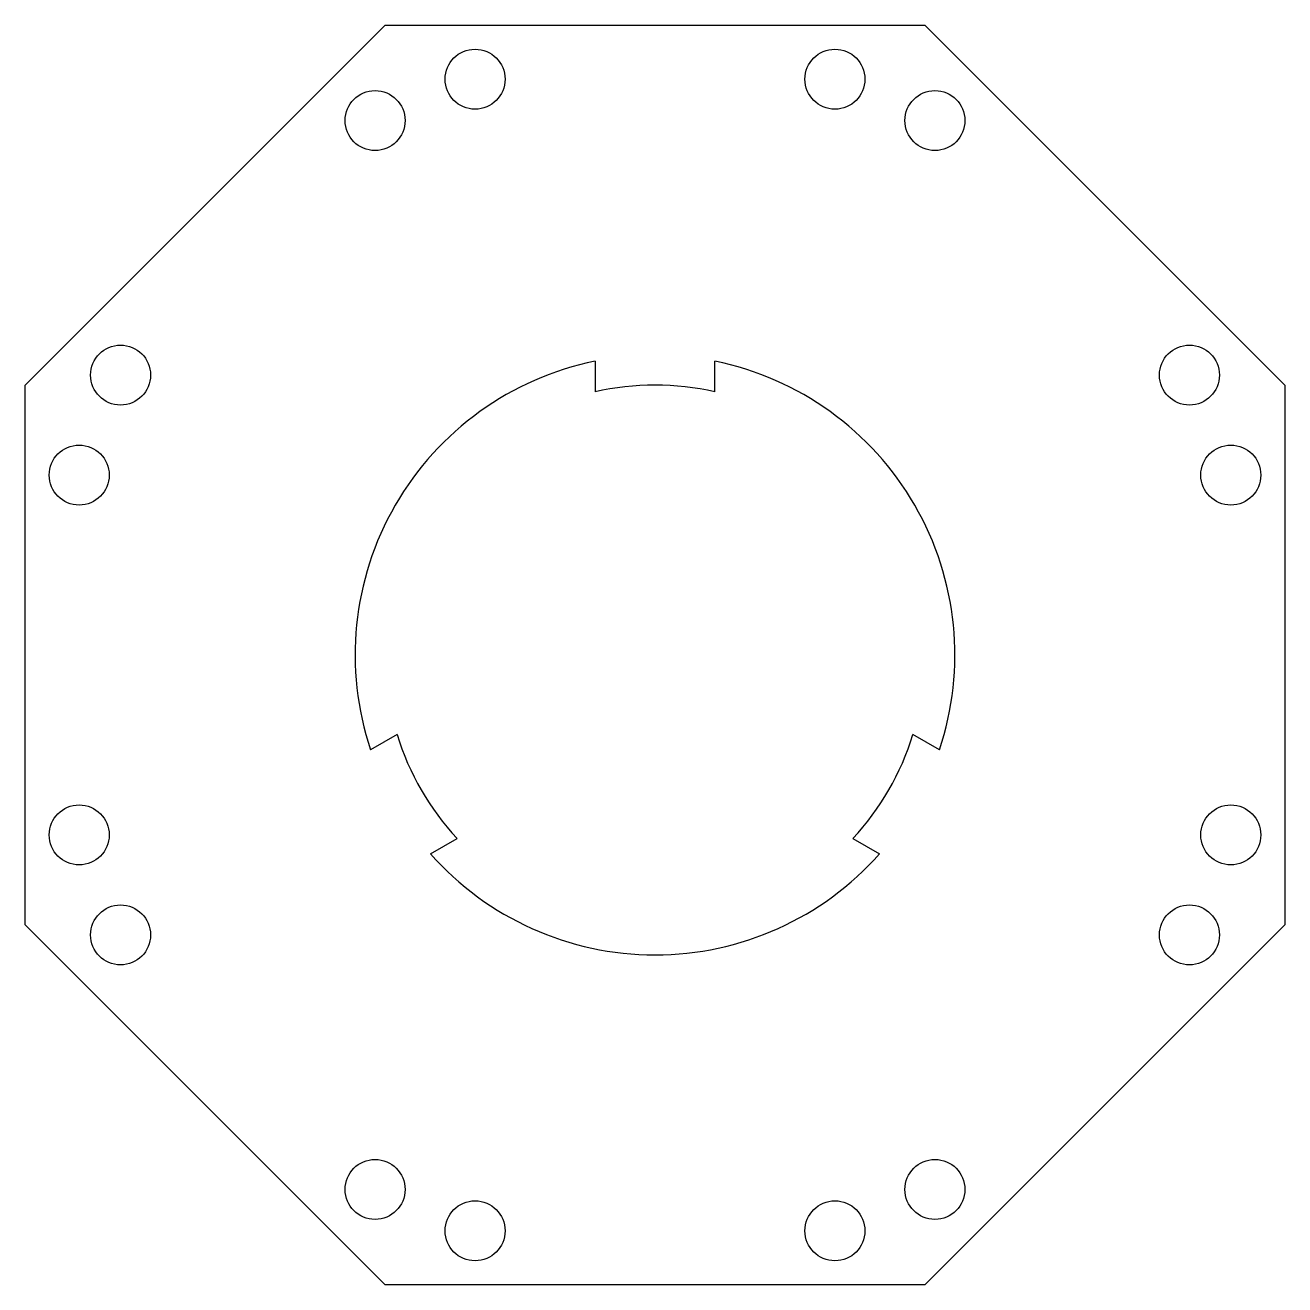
# Model space of a CAD drawing. Header units: millimetres. Extents: x 0 to 210, y 0 to 210.
import ezdxf

# ---------------------------------------------------------------- set-up
doc = ezdxf.new("R2010")
doc.units = ezdxf.units.MM
doc.layers.add('Layer_1', color=7, linetype='CONTINUOUS')

# ---------------------------------------------------------------- blocks, each defined once
blk = doc.blocks.new('blade_holder')
at = {"layer": 'Layer_1'}
for p, q in [((-10, 4.99), (-10, -0.13)), ((10, -0.13), (10, 4.99))]:
    blk.add_line(p, q, dxfattribs=at)
blk.add_arc((0, -44), 45, 77.1604, 102.8396, dxfattribs=at)
blk = doc.blocks.new('cutout')
at = {"layer": 'Layer_1'}
for start, end in [(101.537, 198.463), (341.537, 78.463), (221.537, 318.463)]:
    blk.add_arc((0, 0), 50, start, end, dxfattribs=at)
blk.add_blockref('blade_holder', (0, 44), dxfattribs=at)
for p, rotation in [((-38.11, -22), 119.99999999999999), ((38.11, -22), 239.99999999999997)]:
    blk.add_blockref('blade_holder', p, dxfattribs=dict(at, rotation=rotation))

msp = doc.modelspace()

# ---------------------------------------------------------------- linework, layer by layer
at = {"layer": 'Layer_1'}
for p, q in [((0, 150), (60, 210)), ((60, 210), (150, 210)), ((150, 210), (210, 150)), ((0, 60), (0, 150)), ((210, 150), (210, 60)), ((60, 0), (0, 60)), ((210, 60), (150, 0)), ((150, 0), (60, 0))]:
    msp.add_line(p, q, dxfattribs=at)
for centre in [(75, 201), (135, 201), (58.33, 194.1), (151.67, 194.1), (15.9, 151.67), (194.1, 151.67), (9, 135), (201, 135), (9, 75), (201, 75), (15.9, 58.33), (194.1, 58.33), (58.33, 15.9), (151.67, 15.9), (75, 9), (135, 9)]:
    msp.add_circle(centre, 5, dxfattribs=at)

# ---------------------------------------------------------------- block references
msp.add_blockref('cutout', (105, 105), dxfattribs=at)

doc.saveas('drawing.dxf')
